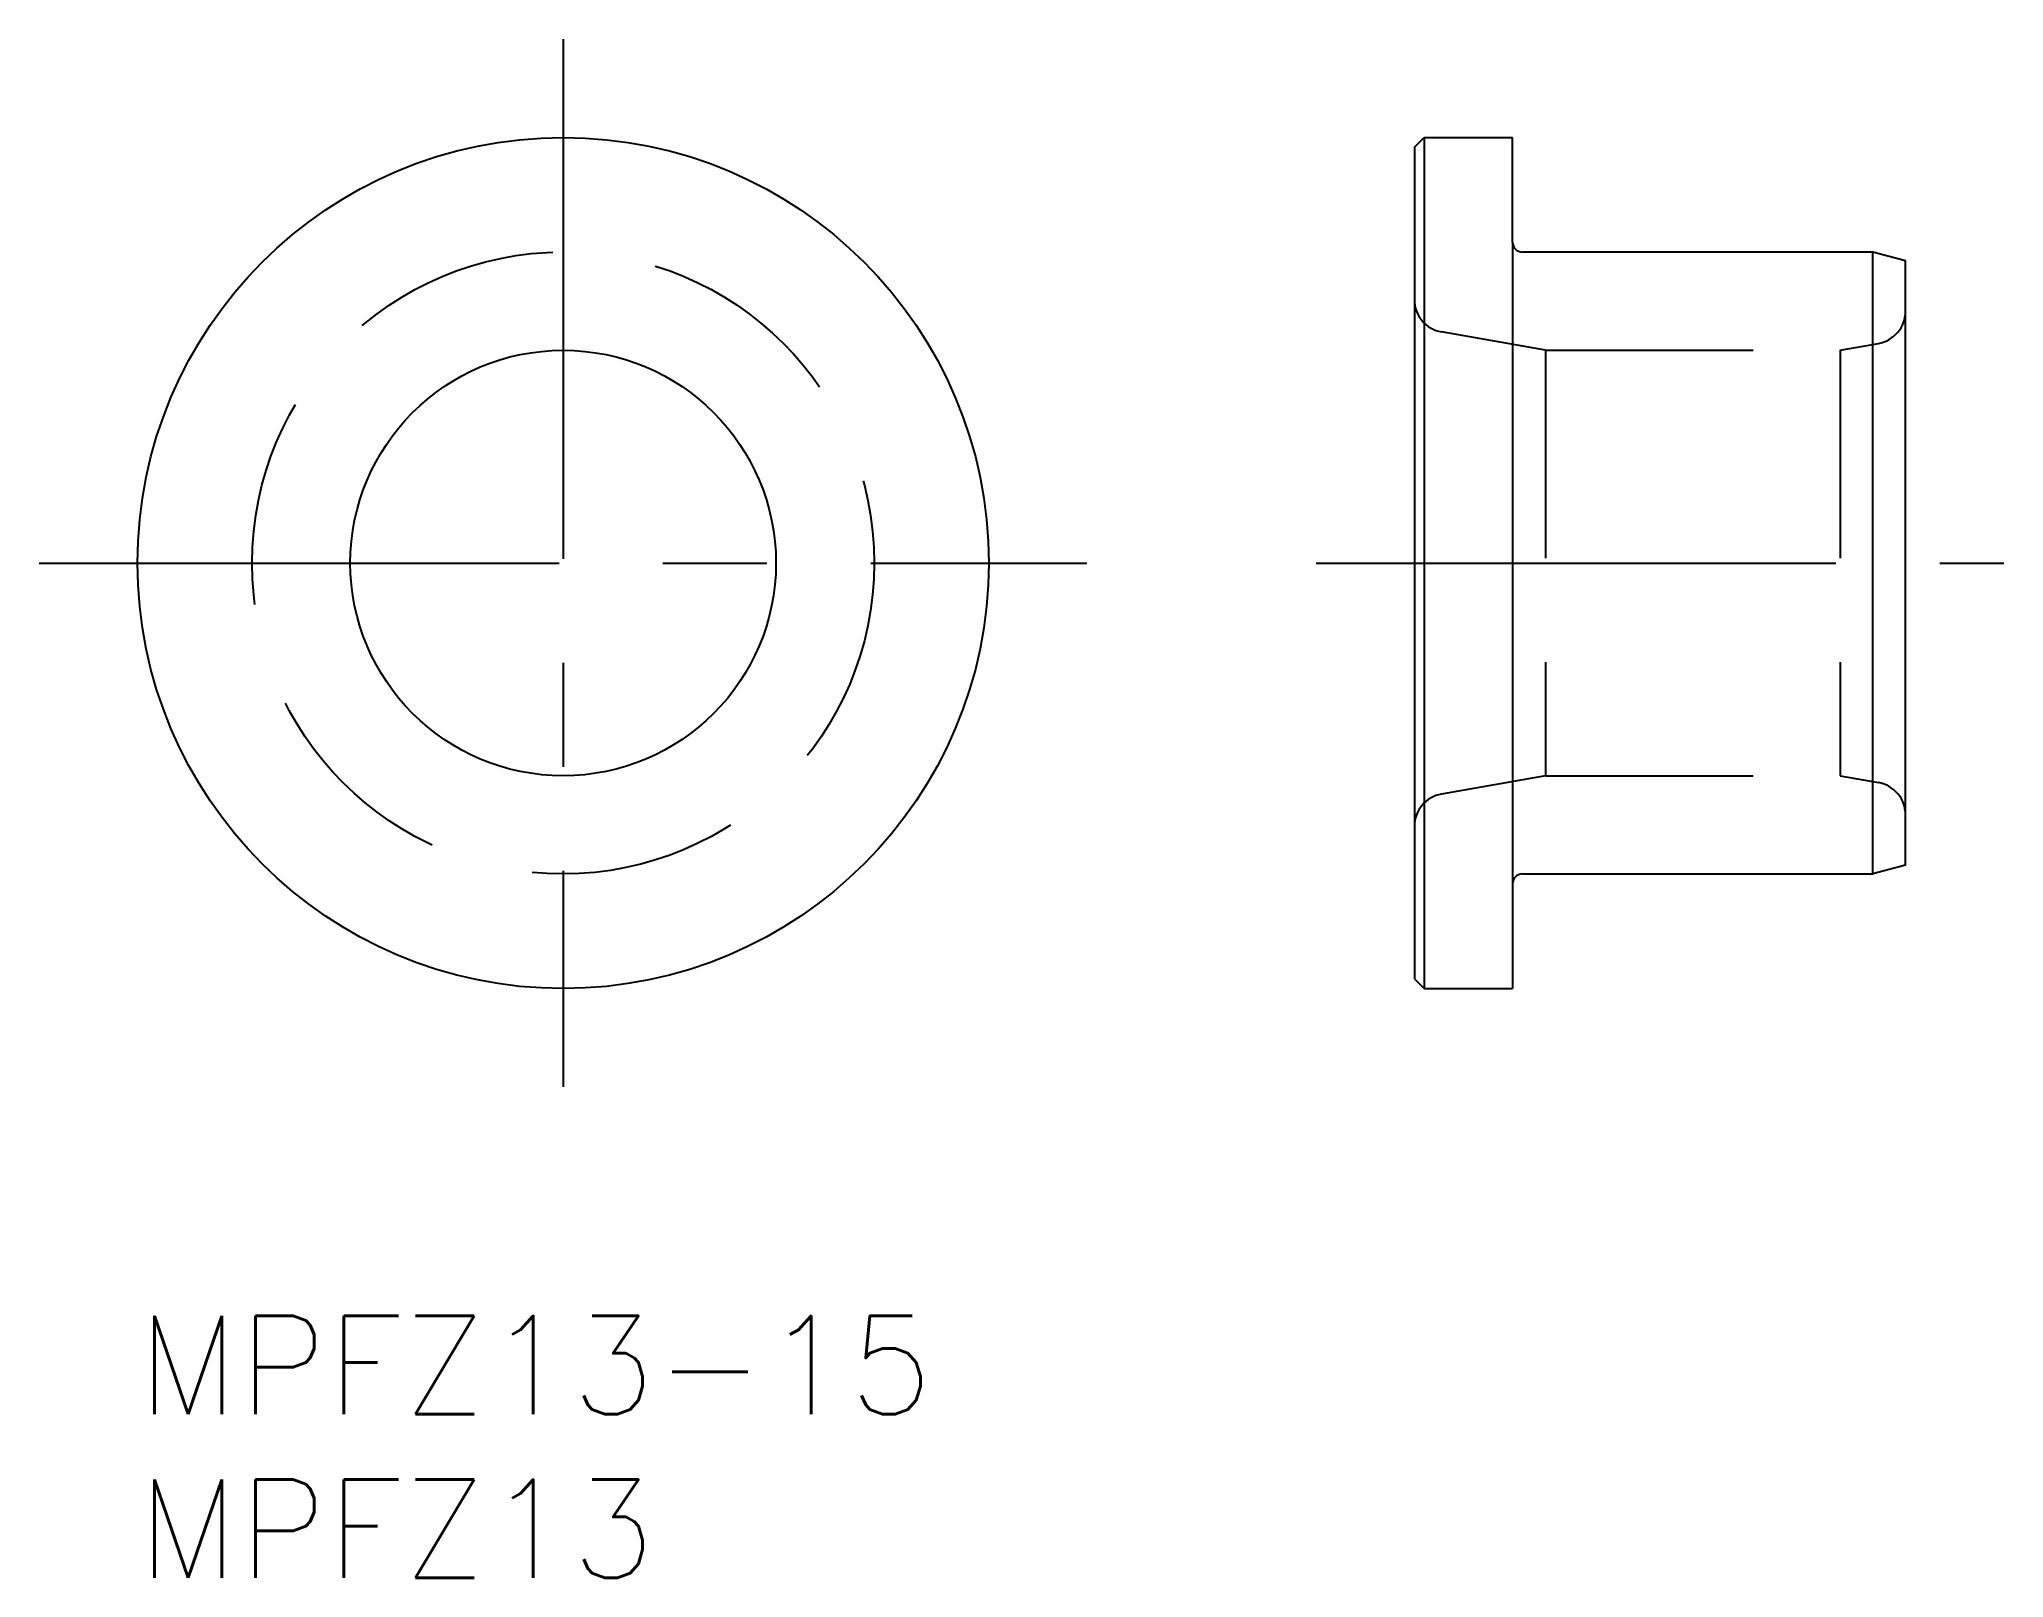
# Model space of a CAD drawing. Extents: x -3 to 57, y -8 to 39.
import ezdxf

# ---------------------------------------------------------------- set-up
doc = ezdxf.new("R2010")
doc.units = 0
doc.header["$LTSCALE"] = 0.5
doc.linetypes.add('CENTER', pattern=[50.8, 31.75, -6.35, 6.35, -6.35])
doc.linetypes.add('DASHED', pattern=[19.05, 12.7, -6.35])
doc.layers.get('0').update_dxf_attribs({"linetype": 'CONTINUOUS'})
for name, color, linetype in [('MSM_CENTER', 1, 'CENTER'), ('MSM_CONTINUOUS', 7, 'CONTINUOUS'), ('MSM_DASHED', 4, 'DASHED'), ('MSM_PART_NUMBER', 7, 'CONTINUOUS')]:
    doc.layers.add(name, color=color, linetype=linetype)
doc.styles.get("Standard").update_dxf_attribs({"font": 'txt.shx', "height": 3, "bigfont": 'bigfont.shx'})

# ---------------------------------------------------------------- blocks, each defined once
blk = doc.blocks.new('*U23')
at = {"layer": 'MSM_PART_NUMBER'}
blk.add_text('MPFZ13-15', height=3, dxfattribs=at).set_placement((0, -3))
blk = doc.blocks.new('*U24')
at = {"layer": 'MSM_PART_NUMBER'}
blk.add_text('MPFZ13', height=3, dxfattribs=at).set_placement((0, -8))

msp = doc.modelspace()

# ---------------------------------------------------------------- linework, layer by layer
at = {"layer": 'MSM_CENTER'}
for p, q in [((13, 39), (13, 7)), ((-3, 23), (29, 23)), ((36, 23), (57, 23))]:
    msp.add_line(p, q, dxfattribs=at)
at = {"layer": 'MSM_CONTINUOUS'}
for p, q in [((39, 35.7), (39.3, 36)), ((39, 35.7), (39, 10.3)), ((39.3, 36), (39.3, 10)), ((39.3, 36), (42, 36)), ((42, 32.8), (42, 36)), ((42, 32.8), (42, 13.2)), ((53, 32.5), (42.3, 32.5)), ((54, 32.232), (53, 32.5)), ((53, 13.5), (53, 32.5)), ((54, 13.768), (54, 32.232)), ((42, 13.2), (42, 10)), ((42.3, 13.5), (53, 13.5)), ((54, 13.768), (53, 13.5)), ((39, 10.3), (39.3, 10)), ((39.3, 10), (42, 10))]:
    msp.add_line(p, q, dxfattribs=at)
for radius in [13, 6.5]:
    msp.add_circle((13, 23), radius, dxfattribs=at)
for centre, start, end in [((42.3, 32.8), 180, 270), ((42.3, 13.2), 90, 180)]:
    msp.add_arc(centre, 0.3, start, end, dxfattribs=at)
at = {"layer": 'MSM_DASHED'}
for p, q in [((43, 29.5), (39.826, 30.06)), ((43, 29.5), (52, 29.5)), ((43, 29.5), (43, 16.5)), ((52, 29.5), (53.174, 29.707)), ((52, 29.5), (52, 16.5)), ((43, 16.5), (39.826, 15.94)), ((43, 16.5), (52, 16.5)), ((52, 16.5), (53.174, 16.293))]:
    msp.add_line(p, q, dxfattribs=at)
msp.add_circle((13, 23), 9.5, dxfattribs=at)
for centre, start, end in [((40, 31.044), 180, 260), ((53, 30.692), 280, 0), ((53, 15.308), 0, 80), ((40, 14.956), 100, 180)]:
    msp.add_arc(centre, 1, start, end, dxfattribs=at)

# ---------------------------------------------------------------- block references
for name in ['*U23', '*U24']:
    msp.add_blockref(name, (0, 0))

doc.saveas('drawing.dxf')
